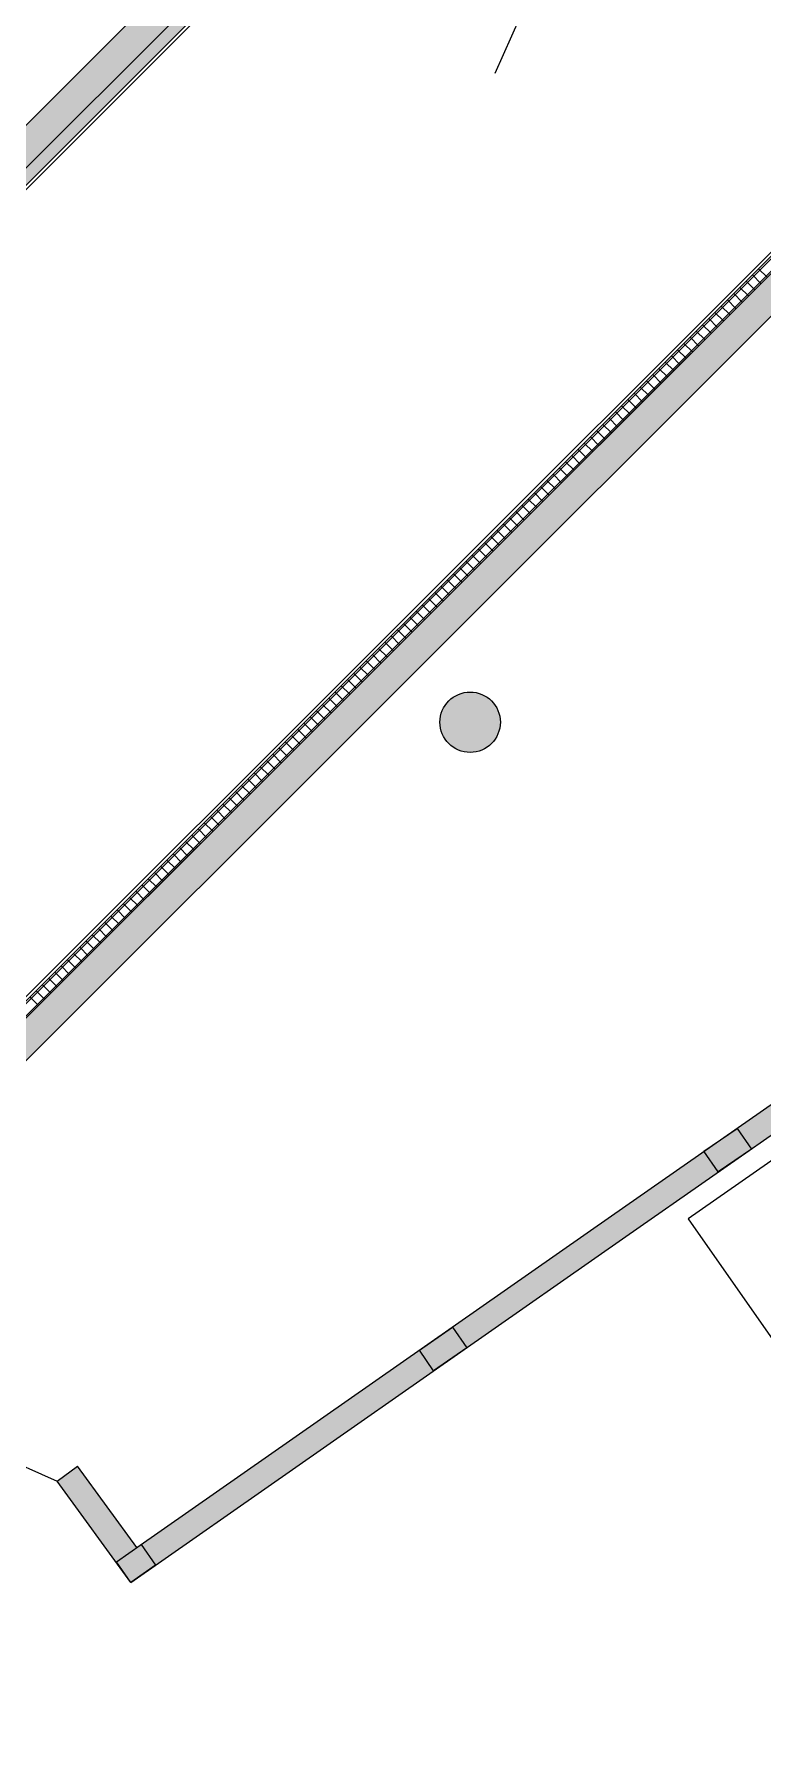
# Model space of a CAD drawing. Header units: millimetres. Extents: x 72919 to 485785, y -53256 to 338519.
# Drawn here: x 371519 to 378758, y 204142 to 221098 of the extents above; entities that cross this region are included whole.
import ezdxf

# ---------------------------------------------------------------- set-up
doc = ezdxf.new("R2010")
doc.units = ezdxf.units.MM
for name, color, linetype, lineweight in [('door', 177, 'Continuous', 9), ('h', 7, 'Continuous', 9), ('wall', 5, 'Continuous', 40)]:
    doc.layers.add(name, color=color, linetype=linetype, lineweight=lineweight)

msp = doc.modelspace()

# ---------------------------------------------------------------- hatches: boundary and pattern name
at = {"ltscale": 500, "true_color": 0x000000}
h = msp.add_hatch(color=18, dxfattribs=at)
h.dxf.hatch_style = 1
edge = h.paths.add_edge_path()
edge.add_line((369920.60284, 218672.60253), (370131.83835, 218461.36702))
edge.add_line((370131.83835, 218461.36702), (376511.34143, 224840.87011))
edge.add_line((376511.34143, 224840.87011), (375419.76704, 225772.36908))
edge.add_arc((375119.77484, 225770.2047), 300, 0.413370428, 299.317838551)
edge.add_line((375266.67103, 225508.62964), (376069.62943, 224823.42217))
edge.add_line((376069.62943, 224823.42217), (366869.28879, 215623.08153))
edge.add_line((366869.28879, 215623.08153), (367081.42082, 215410.9495))
edge.add_line((367081.42082, 215410.9495), (369283.31021, 217612.83889))
edge.add_line((369283.31021, 217612.83889), (369072.07471, 217824.07439))
edge.add_line((369072.07471, 217824.07439), (369920.60284, 218672.60253))
h = msp.add_hatch(color=18, dxfattribs=at)
h.dxf.hatch_style = 1
edge = h.paths.add_edge_path()
edge.add_line((364115.01502, 203994.61766), (362958.98829, 202838.59093))
edge.add_line((362958.98829, 202838.59093), (363171.12032, 202626.45889))
edge.add_line((363171.12032, 202626.45889), (364300.86506, 203756.20363))
edge.add_arc((364521.50092, 203959.47639), 300, 222.654503359, 407.345496641)
edge.add_line((364724.77368, 204180.11225), (369745.83287, 209201.17144))
edge.add_arc((370032.57042, 209289.38468), 300, 197.100227326, 432.899772674)
edge.add_line((370120.78366, 209576.12223), (380732.10707, 220187.44564))
edge.add_line((380732.10707, 220187.44564), (381404.65013, 219371.84061))
edge.add_arc((381666.7817, 219225.93981), 300, 150.899961105, 450.06902313)
edge.add_line((381666.42029, 219525.9396), (380753.47821, 220633.08085))
edge.add_line((380753.47821, 220633.08085), (364530.66286, 204410.2655))
edge.add_line((364530.66286, 204410.2655), (364115.01502, 203994.61766))
h = msp.add_hatch(color=18, dxfattribs=at)
h.dxf.hatch_style = 1
edge = h.paths.add_edge_path()
edge.add_arc((375850.62646, 214258.31427), 300, 0, 360)
h = msp.add_hatch(color=18, dxfattribs=at)
h.dxf.hatch_style = 1
edge = h.paths.add_edge_path()
edge.add_arc((375850.62646, 214258.31427), 300, 0, 360)
h = msp.add_hatch(color=18, dxfattribs=at)
h.dxf.hatch_style = 1
h.paths.add_polyline_path([(378644.62893, 210014.83952), (378315.5202, 209787.49079), (378173.42724, 209993.18374), (378502.53597, 210220.53247)])
h = msp.add_hatch(color=18, dxfattribs=at)
h.dxf.hatch_style = 1
h.paths.add_polyline_path([(375817.3766, 208037.70674), (375488.26787, 207810.35801), (375346.17492, 208016.05097), (375675.28365, 208243.3997)])
h = msp.add_hatch(color=18, dxfattribs=at)
h.dxf.hatch_style = 1
h.paths.add_polyline_path([(372337.22225, 205911.85771), (372582.87383, 206084.06051), (372726.37736, 205879.34916), (372480.72578, 205707.14636)])
at = {"layer": 'wall', "lineweight": 18, "ltscale": 0.007407, "true_color": 0x000000}
h = msp.add_hatch(color=18, dxfattribs=at)
h.dxf.hatch_style = 1
h.paths.add_polyline_path([(376946.80219, 225276.33087), (367081.42082, 215410.9495), (367166.27363, 215326.09668), (377111.20486, 225271.02791), (375709.46303, 226836.80487), (375620.83453, 226755.90376)])
h = msp.add_hatch(color=18, dxfattribs=at)
h.dxf.hatch_style = 1
h.paths.add_polyline_path([(372538.4889, 206052.94649), (384870.06097, 214675.49994), (385013.56459, 214470.78846), (372480.72578, 205707.14636), (371748.61335, 206714.79151), (371950.8676, 206861.73783)])

# ---------------------------------------------------------------- linework, layer by layer
at = {"color": 18, "ltscale": 500, "true_color": 0x000000}
for points in [[(415650.43379, 180914.99944, 0.4142135624), (336810.43379, 259754.99944), (221610.43379, 259754.99944, 0.4142135624), (142770.43379, 180914.99944), (142770.43379, 104414.99944, 0.4142135624), (221610.43379, 25574.99944), (336810.43379, 25574.99944, 0.4142135624), (415650.43379, 104414.99944)], [(414950.43379, 180914.99944, 0.4142135624), (336810.43379, 259054.99944), (221610.43379, 259054.99944, 0.4142135624), (143470.43379, 180914.99944), (143470.43379, 104414.99944, 0.4142135624), (221610.43379, 26274.99944), (336810.43379, 26274.99944, 0.4142135624), (414950.43379, 104414.99944)]]:
    msp.add_lwpolyline(points, format="xyb", close=True, dxfattribs=at)
for points in [[(378644.62893, 210014.83952), (378315.5202, 209787.49079), (378173.42724, 209993.18374), (378502.53597, 210220.53247)], [(375817.3766, 208037.70674), (375488.26787, 207810.35801), (375346.17492, 208016.05097), (375675.28365, 208243.3997)], [(372337.22225, 205911.85771), (372582.87383, 206084.06051), (372726.37736, 205879.34916), (372480.72578, 205707.14636)]]:
    msp.add_lwpolyline(points, close=True, dxfattribs=at)
at = {"layer": 'door', "ltscale": 100}
msp.add_line((370835.06789, 207121.52816), (371748.61335, 206714.79151), dxfattribs=at)
at = {"layer": 'h', "ltscale": 0.740741}
msp.add_lwpolyline([(376343.74821, 221261.62395), (376095.84002, 220707.13708)], dxfattribs=at)
msp.add_lwpolyline([(376343.74821, 221261.62395), (376095.84002, 220707.13708)], dxfattribs=at)
at = {"layer": 'wall', "color": 18, "lineweight": 18, "ltscale": 0.007407, "true_color": 0x000000}
for p, q in [((366869.28879, 215623.08153), (376069.62943, 224823.42217)), ((376511.34143, 224840.87011), (367081.42082, 215410.9495)), ((380753.47821, 220633.08085), (364319.33673, 204198.93937)), ((370120.78366, 209576.12223), (380732.10707, 220187.44564)), ((377254.7309, 209350.73297), (382434.27662, 212972.85382)), ((377398.00193, 209145.85883), (382576.37191, 212767.15748)), ((372538.65285, 206052.72083), (377254.7309, 209350.73297)), ((372480.71559, 205707.13923), (377398.00193, 209145.85883)), ((371748.61335, 206714.79151), (371950.8676, 206861.73783)), ((372480.71559, 205707.13923), (371748.61335, 206714.79151)), ((372538.65285, 206052.72083), (371950.8676, 206861.73783))]:
    msp.add_line(p, q, dxfattribs=at)
at = {"layer": 'wall', "color": 18, "lineweight": 18, "ltscale": 0.007407, "true_color": 0x000000, "extrusion": (0.707107, -0.707107, 0)}
for p, q in [((364221.87037, 204313.60505), (380764.14098, 220855.87566)), ((364241.39931, 204290.70757), (380762.00843, 220811.31669))]:
    msp.add_line(p, q, dxfattribs=at)
at = {"layer": 'wall', "color": 18, "lineweight": 18, "ltscale": 0.007407, "true_color": 0x000000}
for points in [[(377111.20486, 225271.02791), (367166.27363, 215326.09668)], [(364460.39362, 204484.90926), (380773.21546, 220797.7311)], [(371994.98664, 211874.58928), (371910.13383, 211959.4421)], [(371994.98664, 211874.58928), (371910.13383, 211959.4421)]]:
    msp.add_lwpolyline(points, dxfattribs=at)
at = {"layer": 'wall', "color": 18, "lineweight": 18, "ltscale": 0.007407, "true_color": 0x000000, "extrusion": (0.707107, -0.707107, 0)}
for points, elevation in [([(411884.30504, 0), (425976.68678, 0)], 107397.21878), ([(402304.65888, 0), (425366.5011, 0)], 113207.24981), ([(425244.51402, 0), (402301.98853, 0)], 113222.21878)]:
    msp.add_lwpolyline(points, dxfattribs=dict(at, elevation=elevation))
at = {"layer": 'wall', "color": 18, "lineweight": 18, "ltscale": 0.007407, "true_color": 0x000000, "extrusion": (-0.707107, -0.707107, 0)}
for elevation in [-422483.13647, -422220.63647, -422308.13647, -422045.63647, -422045.63647, -422133.13647, -422133.13647, -421783.13647, -421783.13647, -421870.63647, -421870.63647, -421520.63647, -421520.63647, -421608.13647, -421608.13647, -421695.63647, -421695.63647, -421258.13647, -421258.13647, -421345.63647, -421345.63647, -421433.13647, -421433.13647, -421083.13647, -421083.13647, -421170.63647, -421170.63647, -420820.63647, -420820.63647, -420908.13647, -420908.13647, -420645.63647, -420645.63647, -420733.13647, -420733.13647, -420295.63647, -420295.63647, -420383.13647, -420383.13647, -420470.63647, -420470.63647, -420120.63647, -420120.63647, -420208.13647, -420208.13647, -419858.13647, -419858.13647, -419945.63647, -419945.63647, -420033.13647, -420033.13647, -419595.63647, -419595.63647, -419683.13647, -419683.13647, -419770.63647, -419770.63647, -419333.13647, -419333.13647, -419420.63647, -419420.63647, -419508.13647, -419508.13647, -419158.13647, -419158.13647, -419245.63647, -419245.63647, -418895.63647, -418895.63647, -418983.13647, -418983.13647, -419070.63647, -419070.63647, -418633.13647, -418633.13647, -418720.63647, -418720.63647, -418370.63647, -418370.63647, -418458.13647, -418458.13647, -418545.63647, -418545.63647, -418195.63647, -418195.63647, -418283.13647, -418283.13647, -417933.13647, -417933.13647, -418020.63647, -418020.63647, -418108.13647, -418108.13647, -417670.63647, -417670.63647, -417758.13647, -417758.13647, -417845.63647, -417845.63647, -417408.13647, -417408.13647, -417495.63647, -417495.63647, -417583.13647, -417583.13647, -417233.13647, -417233.13647, -417320.63647, -417320.63647, -416970.63647, -416970.63647, -417058.13647, -417058.13647, -416795.63647, -416795.63647, -416883.13647, -416883.13647, -416533.13647, -416533.13647, -416620.63647, -416620.63647, -416358.13647, -416358.13647, -416445.63647, -416445.63647, -416008.13647, -416008.13647, -416095.63647, -416095.63647, -416183.13647, -416183.13647, -415745.63647, -415745.63647, -415920.63647, -415920.63647, -415570.63647, -415570.63647, -415658.13647, -415658.13647, -415395.63647, -415395.63647, -415483.13647, -415483.13647, -415045.63647, -415045.63647, -415133.13647, -415133.13647, -415220.63647, -415220.63647, -414783.13647, -414783.13647, -414958.13647, -414958.13647, -414608.13647, -414608.13647, -414695.63647, -414695.63647, -414345.63647, -414345.63647, -414520.63647, -414520.63647, -414083.13647, -414083.13647, -414170.63647, -414170.63647, -414258.13647, -414258.13647, -413820.63647, -413820.63647, -413908.13647, -413908.13647, -413995.63647, -413995.63647, -413645.63647, -413645.63647, -413733.13647, -413733.13647, -413383.13647, -413383.13647, -413470.63647, -413470.63647, -413558.13647, -413558.13647, -413120.63647, -413120.63647, -413208.13647, -413208.13647, -413295.63647, -413295.63647, -412945.63647, -412945.63647, -413033.13647, -413033.13647, -412683.13647, -412683.13647, -412770.63647, -412770.63647, -412420.63647, -412420.63647, -412508.13647, -412508.13647, -412595.63647, -412595.63647, -412245.63647, -412245.63647, -412333.13647, -412333.13647]:
    msp.add_lwpolyline([(113222.21878, 0), (113102.21878, 0)], dxfattribs=dict(at, elevation=elevation))
at = {"layer": 'wall', "color": 18, "lineweight": 18, "ltscale": 0.007407, "true_color": 0x000000, "extrusion": (0.707107, 0.707107, 0)}
for elevation in [422395.63647, 421958.13647, 421958.13647, 420995.63647, 420995.63647, 420558.13647, 420558.13647, 418808.13647, 418808.13647, 417145.63647, 417145.63647, 416708.13647, 416708.13647, 416270.63647, 416270.63647, 415833.13647, 415833.13647, 415308.13647, 415308.13647, 414870.63647, 414870.63647, 414433.13647, 414433.13647]:
    msp.add_lwpolyline([(-113222.21878, 0), (-113102.21878, 0)], dxfattribs=dict(at, elevation=elevation))
at = {"layer": 'wall', "color": 18, "lineweight": 18, "ltscale": 0.007407, "true_color": 0x000000}
msp.add_lwpolyline([(378017.95528, 209319.90074), (378881.55858, 208085.32261), (383387.29358, 211240.23063), (382526.92893, 212468.9587)], close=True, dxfattribs=at)
msp.add_circle((375850.62495, 214257.80845), 300, dxfattribs=at)
msp.add_circle((375850.62495, 214257.80845), 300, dxfattribs=at)
msp.add_circle((375850.62495, 214257.80845), 300, dxfattribs=at)
msp.add_circle((375850.62495, 214257.80845), 300, dxfattribs=at)

doc.saveas('drawing.dxf')
